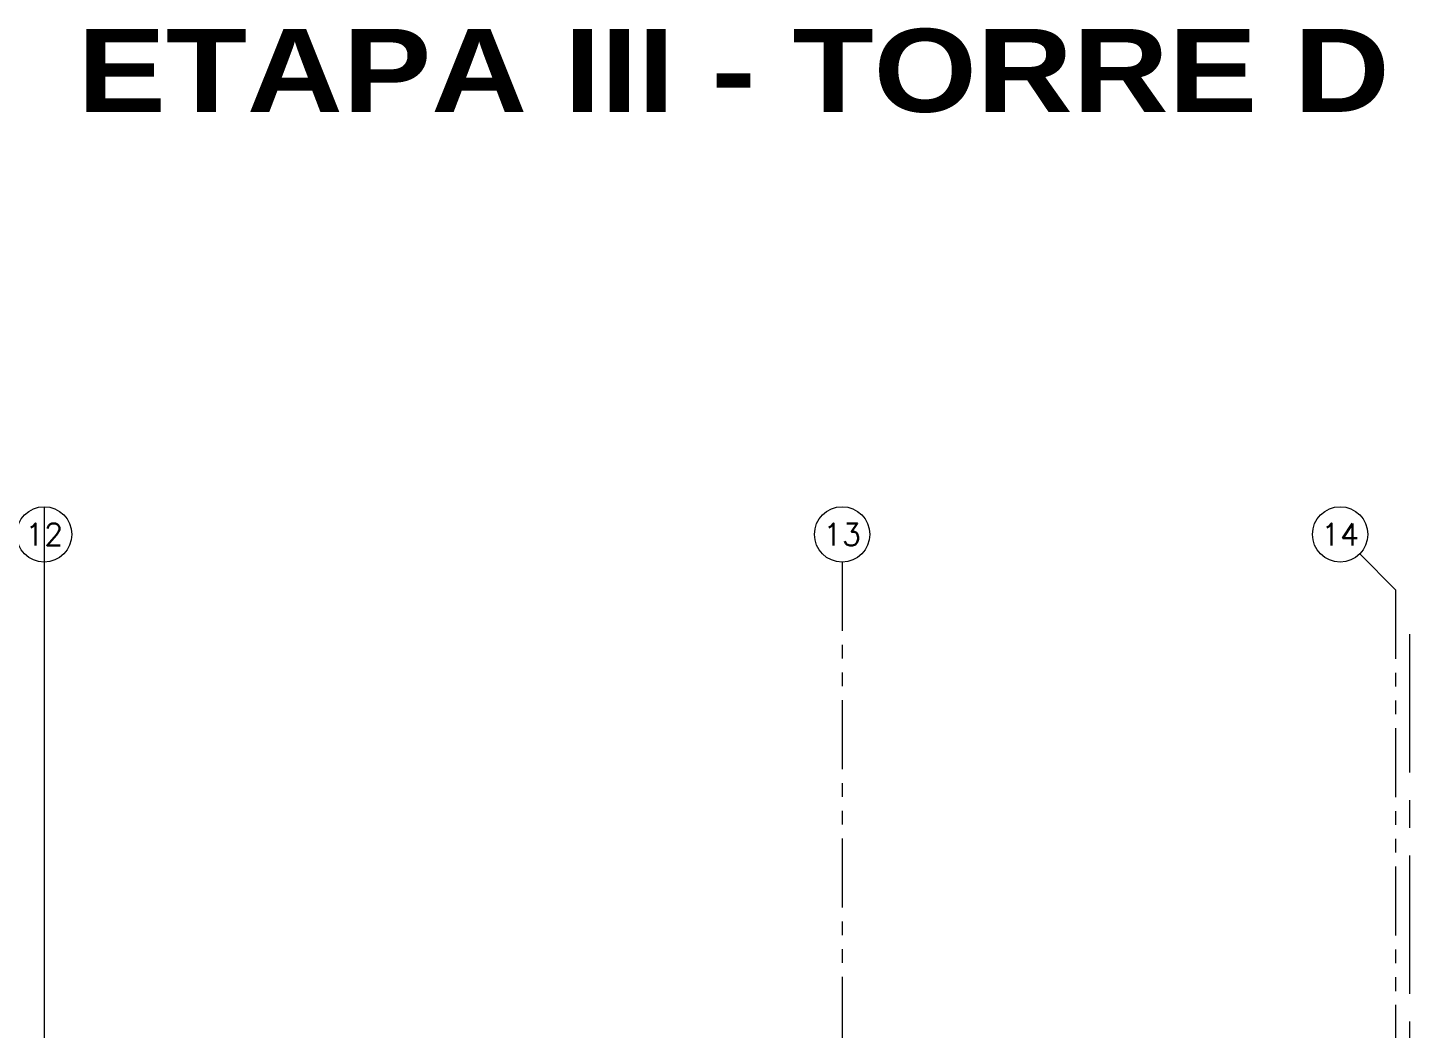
# Model space of a CAD drawing. Header units: millimetres. Extents: x 2085 to 2829, y 1352 to 1631.
# Drawn here: x 2183.44 to 2195.92, y 1540.41 to 1549.46 of the extents above; entities that cross this region are included whole.
import ezdxf
from ezdxf.enums import TextEntityAlignment as Align

# ---------------------------------------------------------------- set-up
doc = ezdxf.new("R2010")
doc.units = ezdxf.units.MM
for name, pattern in [('CENTER', [2, 1.25, -0.25, 0.25, -0.25]), ('HIDDEN2', [0.1875, 0.125, -0.0625]), ('PHANTOM', [2.5, 1.25, -0.25, 0.25, -0.25, 0.25, -0.25]), ('PHANTOM2', [1.25, 0.625, -0.125, 0.125, -0.125, 0.125, -0.125])]:
    doc.linetypes.add(name, pattern=pattern)
doc.layers.add('A-EJES', color=251, linetype='PHANTOM', lineweight=9)
doc.layers.add('A-PROYECCIONES', color=251, linetype='HIDDEN2', lineweight=9)
doc.layers.add('A-ETAPAS', color=251, linetype='Continuous', lineweight=9, plot=False)
doc.styles.add('R160-75', font='ariblk.ttf', dxfattribs={"height": 0.6})
doc.styles.add('ROMANS', font='romans.shx', dxfattribs={"width": 0.8})

# ---------------------------------------------------------------- blocks, each defined once
blk = doc.blocks.new('EJES 1P')
at = {"layer": 'A-EJES', "linetype": 'PHANTOM2'}
blk.add_line((80.091, 5.416), (80.414, 5.092), dxfattribs=at)
for points in [[(68.204, 5.345), (68.204, -4.158)], [(75.414, 5.345), (75.414, -4.158)], [(80.414, 5.092), (80.414, -4.158)]]:
    blk.add_lwpolyline(points, dxfattribs=at)
at = {"layer": 'A-EJES', "linetype": 'Continuous'}
for centre in [(68.204, 5.592), (75.414, 5.592), (79.914, 5.592)]:
    blk.add_circle(centre, 0.25, dxfattribs=at)
at = {"layer": 'A-EJES', "linetype": 'Continuous', "style": 'ROMANS'}
for s, p in [('12', (68.204, 5.592)), ('13', (75.414, 5.592)), ('14', (79.914, 5.592))]:
    blk.add_text(s, height=0.2, dxfattribs=at).set_placement(p, align=Align.MIDDLE_CENTER)

msp = doc.modelspace()

# ---------------------------------------------------------------- linework, layer by layer
at = {"layer": 'A-ETAPAS', "linetype": 'CENTER'}
msp.add_line((2183.586, 1545.13), (2183.586, 1520.64), dxfattribs=at)
at = {"layer": 'A-ETAPAS', "color": 4, "linetype": 'CENTER'}
msp.add_line((2183.586, 1543.98), (2183.586, 1521.825), dxfattribs=at)
at = {"layer": 'A-ETAPAS', "color": 8, "linetype": 'CENTER'}
msp.add_line((2195.921, 1543.98), (2195.921, 1521.825), dxfattribs=at)
msp.add_line((2195.921, 1543.98), (2195.921, 1521.825), dxfattribs=at)

# ---------------------------------------------------------------- block references
at = {"layer": 'A-PROYECCIONES'}
msp.add_blockref('EJES 1P', (2115.381, 1539.288), dxfattribs=at)

# ---------------------------------------------------------------- texts
at = {"layer": 'A-ETAPAS', "style": 'R160-75'}
msp.add_text('ETAPA III - TORRE D', height=0.75, dxfattribs=at).set_placement((2189.814, 1548.697), align=Align.CENTER)

doc.saveas('drawing.dxf')
